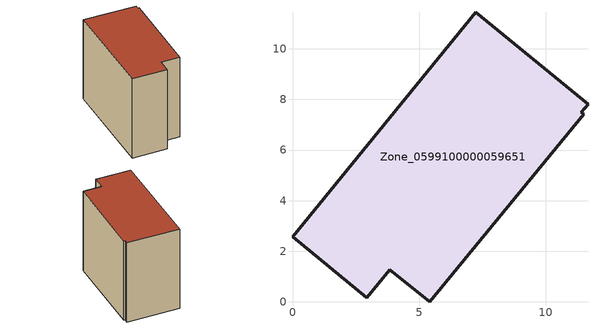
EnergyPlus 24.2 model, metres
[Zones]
Zone_0599100000059651
 floor ground (C_G): 11.41,7.49 11.51,7.41 5.43,0 3.84,1.27 2.94,0.17 0,2.57 7.24,11.45 11.68,7.81 z0
 wall outside (C_F): 7.24,11.45 0,2.57 2.94,0.17 3.84,1.27 5.43,0 11.51,7.41 11.41,7.49 11.68,7.81 7.24,11.45 z0:9.38
 roof outside (C_R): 11.41,7.49 11.68,7.81 7.24,11.45 0,2.57 2.94,0.17 3.84,1.27 5.43,0 11.51,7.41 z9.38
[BUILDING]
Pand.0599100000059651: North Axis=0; Terrain=City; Loads Convergence Tolerance Value=0.04; Temperature Convergence Tolerance Value=0.4; Solar Distribution=FullExterior; Maximum Number of Warmup Days=25; Minimum Number of Warmup Days=1
[Site:Location]
Rotterdam.The.Hague.AP_ZH_NLD Design_Conditions: Latitude=51.96; Longitude=4.45; Time Zone=1; Elevation=-4.5
[SITE:GROUNDTEMPERATURE:BUILDINGSURFACE]
18, 18, 18, 18, 18, 18, 18, 18, 18, 18, 18, 18
[MATERIAL] Thermal Absorptance=0.9; Solar Absorptance=0.7; Visible Absorptance=0.7
Name | Roughness | Thickness | Conductivity | Density | Specific Heat
G.TC.1946 | MediumSmooth | 0.15 | 1 | 540 | 1210
F.TC.1946 | Rough | 0.3 | 0.857143 | 1920 | 840
R.TC.1946 | MediumRough | 0.2 | 0.909091 | 1500 | 1000
[CONSTRUCTION]
C_G: G.TC.1946
C_F: F.TC.1946
C_R: R.TC.1946
[ZONE]
Zone_0599100000059651: Type=1; Multiplier=1; Ceiling Height=Autocalculate; Volume=Autocalculate; Floor Area=autocalculate; Part of Total Floor Area=Yes
[ZONEINFILTRATION:DESIGNFLOWRATE]
Infil_Zone_0599100000059651: Zone or ZoneList or Space or SpaceList=Zone_0599100000059651; Schedule=AlwaysOn; Design Flow Rate Calculation Method=Flow/Area; Flow Rate per Floor Area=0.003; Constant Term Coefficient=1; Temperature Term Coefficient=0; Velocity Term Coefficient=0; Velocity Squared Term Coefficient=0
[HVACTEMPLATE:ZONE:IDEALLOADSAIRSYSTEM]
Zone_0599100000059651: Maximum Heating Supply Air Temperature=50; Minimum Cooling Supply Air Temperature=13; Maximum Heating Supply Air Humidity Ratio=0.0156; Minimum Cooling Supply Air Humidity Ratio=0.0077; Heating Limit=NoLimit; Cooling Limit=NoLimit; Dehumidification Control Type=ConstantSensibleHeatRatio; Cooling Sensible Heat Ratio=0.7; Dehumidification Setpoint=60; Humidification Control Type=None; Humidification Setpoint=30; Outdoor Air Method=None; Outdoor Air Flow Rate per Person=0.00944; Outdoor Air Flow Rate per Zone Floor Area=0; Outdoor Air Flow Rate per Zone=0; Demand Controlled Ventilation Type=None; Outdoor Air Economizer Type=NoEconomizer; Heat Recovery Type=None; Sensible Heat Recovery Effectiveness=0.7; Latent Heat Recovery Effectiveness=0.65
[ZONECONTROL:THERMOSTAT]
ThermostatControl_Zone_0599100000059651: Zone or ZoneList=Zone_0599100000059651; Control Type Schedule=DualSetpointControlType; Control 1=Thermostat_Zone_0599100000059651; Temperature Difference Between Cutout And Setpoint=0
[THERMOSTATSETPOINT:DUALSETPOINT]
Thermostat_Zone_0599100000059651: Heating Setpoint Temperature Schedule=HeatingSetpoint_Zone_0599100000059651; Cooling Setpoint Temperature Schedule=CoolingSetpoint_Zone_0599100000059651
[SCHEDULE:COMPACT]
HeatingSetpoint_Zone_0599100000059651: Through: 12/31, For: AllDays, Until: 24:00, 21
CoolingSetpoint_Zone_0599100000059651: Through: 12/31, For: AllDays, Until: 24:00, 24
DualSetpointControlType: Through: 12/31, For: AllDays, Until: 24:00, 4
AlwaysOn: Through: 12/31, For: AllDays, Until: 24:00, 1
